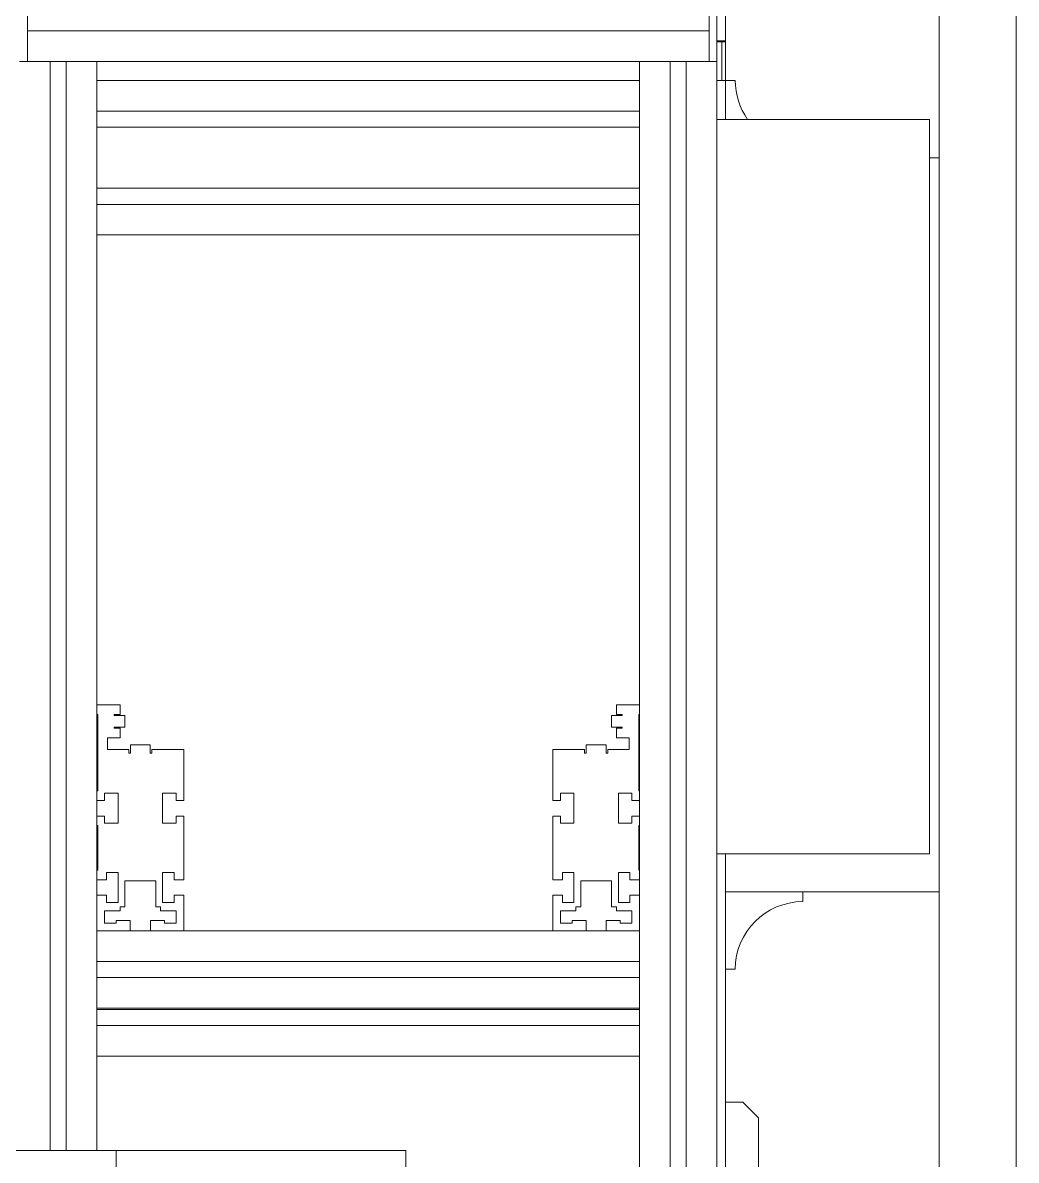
# Model space of a CAD drawing. Header units: millimetres. Extents: x 169 to 14583, y -399 to 10804.
# Drawn here: x 3054 to 3569, y 1271 to 1860 of the extents above; entities that cross this region are included whole.
import ezdxf

# ---------------------------------------------------------------- set-up
doc = ezdxf.new("R2010")
doc.units = ezdxf.units.MM
doc.header["$LTSCALE"] = 35

msp = doc.modelspace()

# ---------------------------------------------------------------- linework, layer by layer
at = {"color": 7, "linetype": 'Continuous', "lineweight": 18}
for p, q in [((3568.772, 1076.159), (3568.772, 3276.159)), ((3528.772, 1076.159), (3528.772, 2276.159)), ((3418.272, 2199.459), (3418.272, 1850.459)), ((3056.772, 1839.779), (3056.772, 1879.779)), ((3409.772, 1839.779), (3409.772, 1879.779)), ((3413.772, 1839.779), (3413.772, 1879.779)), ((3409.772, 1855.629), (3056.772, 1855.629)), ((3056.772, 1855.629), (3056.772, 1839.779)), ((3409.772, 1855.629), (3409.772, 1839.779)), ((3413.772, 1850.459), (3418.272, 1850.459)), ((3413.772, 1849.959), (3416.272, 1849.959)), ((3416.272, 1829.959), (3416.272, 1849.959)), ((3416.272, 1849.959), (3418.272, 1849.959)), ((3418.272, 1850.459), (3418.272, 1849.959)), ((3418.272, 1849.959), (3418.272, 1829.959)), ((3056.772, 1839.779), (3052.772, 1839.779)), ((3068.622, 1839.779), (3052.772, 1839.779)), ((3409.772, 1839.779), (3056.772, 1839.779)), ((3068.622, 1276.159), (3068.622, 1839.779)), ((3076.922, 1276.159), (3076.922, 1839.779)), ((3092.772, 1839.779), (3076.922, 1839.779)), ((3092.772, 1506.779), (3092.772, 1839.779)), ((3389.622, 1839.779), (3373.772, 1839.779)), ((3373.772, 1506.779), (3373.772, 1839.779)), ((3389.622, 1219.779), (3389.622, 1839.779)), ((3413.772, 1839.779), (3397.922, 1839.779)), ((3397.922, 1219.779), (3397.922, 1839.779)), ((3413.772, 1839.779), (3409.772, 1839.779)), ((3413.772, 1219.779), (3413.772, 1839.779)), ((3373.772, 1829.959), (3092.772, 1829.959)), ((3418.272, 1829.959), (3413.772, 1829.959)), ((3413.772, 1829.959), (3416.272, 1829.959)), ((3423.272, 1829.959), (3418.272, 1829.959)), ((3418.272, 1809.779), (3418.272, 1829.959)), ((3092.772, 1814.109), (3373.772, 1814.109)), ((3413.772, 1809.779), (3523.772, 1809.779)), ((3523.772, 1809.779), (3523.772, 1429.779)), ((3092.772, 1805.809), (3373.772, 1805.809)), ((3523.772, 1789.959), (3528.772, 1789.959)), ((3092.772, 1774.109), (3373.772, 1774.109)), ((3092.772, 1765.809), (3373.772, 1765.809)), ((3373.772, 1749.959), (3092.772, 1749.959)), ((3092.772, 1506.779), (3092.772, 1501.779)), ((3104.772, 1506.779), (3092.772, 1506.779)), ((3092.772, 1462.279), (3092.772, 1501.779)), ((3092.772, 1501.779), (3093.172, 1501.779)), ((3093.172, 1501.779), (3093.172, 1462.279)), ((3101.772, 1501.279), (3101.772, 1501.779)), ((3101.772, 1501.779), (3104.772, 1501.779)), ((3107.272, 1501.279), (3101.772, 1501.279)), ((3104.772, 1501.779), (3104.772, 1506.779)), ((3107.272, 1495.279), (3107.272, 1501.279)), ((3359.272, 1501.279), (3359.272, 1495.279)), ((3364.772, 1501.279), (3359.272, 1501.279)), ((3361.772, 1506.779), (3361.772, 1501.779)), ((3373.772, 1506.779), (3361.772, 1506.779)), ((3361.772, 1501.779), (3364.772, 1501.779)), ((3364.772, 1501.779), (3364.772, 1501.279)), ((3373.372, 1501.779), (3373.772, 1501.779)), ((3373.372, 1462.279), (3373.372, 1501.779)), ((3373.772, 1501.779), (3373.772, 1506.779)), ((3373.772, 1462.279), (3373.772, 1501.779)), ((3101.772, 1495.279), (3107.272, 1495.279)), ((3101.772, 1494.779), (3101.772, 1495.279)), ((3359.272, 1495.279), (3364.772, 1495.279)), ((3364.772, 1495.279), (3364.772, 1494.779)), ((3098.272, 1489.779), (3104.772, 1489.779)), ((3098.272, 1483.779), (3098.272, 1489.779)), ((3104.772, 1494.779), (3101.772, 1494.779)), ((3104.772, 1489.779), (3104.772, 1494.779)), ((3361.772, 1494.779), (3361.772, 1489.779)), ((3364.772, 1494.779), (3361.772, 1494.779)), ((3361.772, 1489.779), (3368.272, 1489.779)), ((3368.272, 1489.779), (3368.272, 1483.779)), ((3109.272, 1483.779), (3098.272, 1483.779)), ((3109.272, 1481.839), (3109.272, 1483.779)), ((3110.122, 1486.079), (3110.122, 1481.839)), ((3120.422, 1486.079), (3110.122, 1486.079)), ((3120.422, 1481.839), (3120.422, 1486.079)), ((3121.272, 1483.779), (3121.272, 1481.839)), ((3137.772, 1483.779), (3121.272, 1483.779)), ((3137.772, 1457.279), (3137.772, 1483.779)), ((3328.772, 1483.779), (3328.772, 1457.279)), ((3345.272, 1483.779), (3328.772, 1483.779)), ((3345.272, 1481.839), (3345.272, 1483.779)), ((3356.422, 1486.079), (3346.122, 1486.079)), ((3346.122, 1486.079), (3346.122, 1481.839)), ((3356.422, 1481.839), (3356.422, 1486.079)), ((3357.272, 1483.779), (3357.272, 1481.839)), ((3368.272, 1483.779), (3357.272, 1483.779)), ((3110.122, 1481.839), (3109.272, 1481.839)), ((3121.272, 1481.839), (3120.422, 1481.839)), ((3346.122, 1481.839), (3345.272, 1481.839)), ((3357.272, 1481.839), (3356.422, 1481.839)), ((3092.772, 1462.279), (3092.772, 1457.279)), ((3093.172, 1462.279), (3092.772, 1462.279)), ((3096.772, 1457.279), (3096.772, 1461.029)), ((3096.772, 1461.029), (3103.772, 1461.029)), ((3103.772, 1461.029), (3103.772, 1445.529)), ((3126.772, 1461.029), (3133.772, 1461.029)), ((3126.772, 1445.529), (3126.772, 1461.029)), ((3133.772, 1461.029), (3133.772, 1457.279)), ((3332.772, 1461.029), (3339.772, 1461.029)), ((3332.772, 1457.279), (3332.772, 1461.029)), ((3339.772, 1461.029), (3339.772, 1445.529)), ((3362.772, 1461.029), (3369.772, 1461.029)), ((3362.772, 1445.529), (3362.772, 1461.029)), ((3369.772, 1461.029), (3369.772, 1457.279)), ((3373.772, 1462.279), (3373.372, 1462.279)), ((3373.772, 1457.279), (3373.772, 1462.279)), ((3092.772, 1449.279), (3092.772, 1457.279)), ((3092.772, 1457.279), (3096.772, 1457.279)), ((3133.772, 1457.279), (3137.772, 1457.279)), ((3328.772, 1457.279), (3332.772, 1457.279)), ((3369.772, 1457.279), (3373.772, 1457.279)), ((3373.772, 1449.279), (3373.772, 1457.279)), ((3092.772, 1449.279), (3092.772, 1444.279)), ((3096.772, 1449.279), (3092.772, 1449.279)), ((3096.772, 1445.529), (3096.772, 1449.279)), ((3133.772, 1449.279), (3133.772, 1445.529)), ((3137.772, 1449.279), (3133.772, 1449.279)), ((3137.772, 1416.279), (3137.772, 1449.279)), ((3332.772, 1449.279), (3328.772, 1449.279)), ((3328.772, 1449.279), (3328.772, 1416.279)), ((3332.772, 1445.529), (3332.772, 1449.279)), ((3369.772, 1449.279), (3369.772, 1445.529)), ((3373.772, 1449.279), (3369.772, 1449.279)), ((3373.772, 1444.279), (3373.772, 1449.279)), ((3092.772, 1421.279), (3092.772, 1444.279)), ((3092.772, 1444.279), (3093.172, 1444.279)), ((3093.172, 1444.279), (3093.172, 1421.279)), ((3103.772, 1445.529), (3096.772, 1445.529)), ((3133.772, 1445.529), (3126.772, 1445.529)), ((3339.772, 1445.529), (3332.772, 1445.529)), ((3369.772, 1445.529), (3362.772, 1445.529)), ((3373.372, 1444.279), (3373.772, 1444.279)), ((3373.372, 1421.279), (3373.372, 1444.279)), ((3373.772, 1421.279), (3373.772, 1444.279)), ((3413.772, 1429.779), (3523.772, 1429.779)), ((3418.272, 1429.779), (3418.272, 1409.959)), ((3418.272, 1194.959), (3418.272, 1429.779)), ((3092.772, 1421.279), (3092.772, 1416.279)), ((3093.172, 1421.279), (3092.772, 1421.279)), ((3097.772, 1420.029), (3103.772, 1420.029)), ((3097.772, 1416.279), (3097.772, 1420.029)), ((3103.772, 1420.029), (3103.772, 1404.529)), ((3126.772, 1420.029), (3132.772, 1420.029)), ((3126.772, 1404.529), (3126.772, 1420.029)), ((3132.772, 1420.029), (3132.772, 1416.279)), ((3333.772, 1420.029), (3339.772, 1420.029)), ((3333.772, 1416.279), (3333.772, 1420.029)), ((3339.772, 1420.029), (3339.772, 1404.529)), ((3362.772, 1420.029), (3368.772, 1420.029)), ((3362.772, 1404.529), (3362.772, 1420.029)), ((3368.772, 1420.029), (3368.772, 1416.279)), ((3373.772, 1421.279), (3373.372, 1421.279)), ((3373.772, 1416.279), (3373.772, 1421.279)), ((3092.772, 1408.279), (3092.772, 1416.279)), ((3092.772, 1416.279), (3097.772, 1416.279)), ((3107.272, 1415.779), (3123.272, 1415.779)), ((3107.272, 1402.279), (3107.272, 1415.779)), ((3123.272, 1415.779), (3123.272, 1402.279)), ((3132.772, 1416.279), (3137.772, 1416.279)), ((3328.772, 1416.279), (3333.772, 1416.279)), ((3343.272, 1402.279), (3343.272, 1415.779)), ((3343.272, 1415.779), (3359.272, 1415.779)), ((3359.272, 1415.779), (3359.272, 1402.279)), ((3368.772, 1416.279), (3373.772, 1416.279)), ((3373.772, 1408.279), (3373.772, 1416.279)), ((3092.772, 1408.279), (3092.772, 1389.779)), ((3097.772, 1408.279), (3092.772, 1408.279)), ((3097.772, 1404.529), (3097.772, 1408.279)), ((3132.772, 1408.279), (3132.772, 1404.529)), ((3137.772, 1408.279), (3132.772, 1408.279)), ((3137.772, 1389.779), (3137.772, 1408.279)), ((3328.772, 1408.279), (3328.772, 1389.779)), ((3333.772, 1408.279), (3328.772, 1408.279)), ((3333.772, 1404.529), (3333.772, 1408.279)), ((3368.772, 1408.279), (3368.772, 1404.529)), ((3373.772, 1408.279), (3368.772, 1408.279)), ((3373.772, 1389.779), (3373.772, 1408.279)), ((3418.272, 1409.959), (3528.772, 1409.959)), ((3458.272, 1409.959), (3458.272, 1404.959)), ((3103.772, 1404.529), (3097.772, 1404.529)), ((3104.772, 1402.279), (3107.272, 1402.279)), ((3104.772, 1400.279), (3104.772, 1402.279)), ((3123.272, 1402.279), (3125.772, 1402.279)), ((3125.772, 1402.279), (3125.772, 1400.279)), ((3132.772, 1404.529), (3126.772, 1404.529)), ((3339.772, 1404.529), (3333.772, 1404.529)), ((3340.772, 1402.279), (3343.272, 1402.279)), ((3340.772, 1400.279), (3340.772, 1402.279)), ((3359.272, 1402.279), (3361.772, 1402.279)), ((3361.772, 1402.279), (3361.772, 1400.279)), ((3368.772, 1404.529), (3362.772, 1404.529)), ((3096.772, 1400.279), (3104.772, 1400.279)), ((3096.772, 1393.779), (3096.772, 1400.279)), ((3110.022, 1395.279), (3102.772, 1395.279)), ((3102.772, 1395.279), (3102.772, 1393.779)), ((3110.022, 1389.779), (3110.022, 1395.279)), ((3120.522, 1395.279), (3120.522, 1389.779)), ((3127.772, 1395.279), (3120.522, 1395.279)), ((3125.772, 1400.279), (3133.772, 1400.279)), ((3127.772, 1393.779), (3127.772, 1395.279)), ((3133.772, 1400.279), (3133.772, 1393.779)), ((3332.772, 1400.279), (3340.772, 1400.279)), ((3332.772, 1393.779), (3332.772, 1400.279)), ((3338.772, 1395.279), (3338.772, 1393.779)), ((3346.022, 1395.279), (3338.772, 1395.279)), ((3346.022, 1389.779), (3346.022, 1395.279)), ((3356.522, 1395.279), (3356.522, 1389.779)), ((3363.772, 1395.279), (3356.522, 1395.279)), ((3361.772, 1400.279), (3369.772, 1400.279)), ((3363.772, 1393.779), (3363.772, 1395.279)), ((3369.772, 1400.279), (3369.772, 1393.779)), ((3092.772, 1276.159), (3092.772, 1389.779)), ((3092.772, 1373.929), (3092.772, 1389.779)), ((3092.772, 1389.779), (3110.022, 1389.779)), ((3102.772, 1393.779), (3096.772, 1393.779)), ((3110.022, 1389.779), (3120.522, 1389.779)), ((3120.522, 1389.779), (3137.772, 1389.779)), ((3133.772, 1393.779), (3127.772, 1393.779)), ((3137.772, 1389.779), (3328.772, 1389.779)), ((3328.772, 1389.779), (3346.022, 1389.779)), ((3338.772, 1393.779), (3332.772, 1393.779)), ((3346.022, 1389.779), (3356.522, 1389.779)), ((3356.522, 1389.779), (3373.772, 1389.779)), ((3369.772, 1393.779), (3363.772, 1393.779)), ((3373.772, 1219.779), (3373.772, 1389.779)), ((3373.772, 1373.929), (3373.772, 1389.779)), ((3092.772, 1373.929), (3373.772, 1373.929)), ((3423.272, 1369.959), (3418.272, 1369.959)), ((3092.772, 1365.629), (3373.772, 1365.629)), ((3092.772, 1349.779), (3092.772, 1365.629)), ((3373.772, 1349.779), (3373.772, 1365.629)), ((3092.772, 1349.779), (3373.772, 1349.779)), ((3092.772, 1349.109), (3373.772, 1349.109)), ((3092.772, 1340.809), (3373.772, 1340.809)), ((3092.772, 1324.959), (3373.772, 1324.959)), ((3418.272, 1301.159), (3427.272, 1301.159)), ((3427.272, 1301.159), (3435.272, 1293.159)), ((3435.272, 1293.159), (3435.272, 1176.159)), ((3102.772, 1276.159), (2660.272, 1276.159)), ((3102.772, 1276.159), (3252.772, 1276.159)), ((3102.772, 1276.159), (3102.772, 1176.159)), ((3252.772, 1276.159), (3252.772, 1176.159))]:
    msp.add_line(p, q, dxfattribs=at)
for centre, start, end in [((3458.272, 1829.959), 180, 215.209755), ((3458.272, 1369.959), 90, 180)]:
    msp.add_arc(centre, 35, start, end, dxfattribs=at)

doc.saveas('drawing.dxf')
